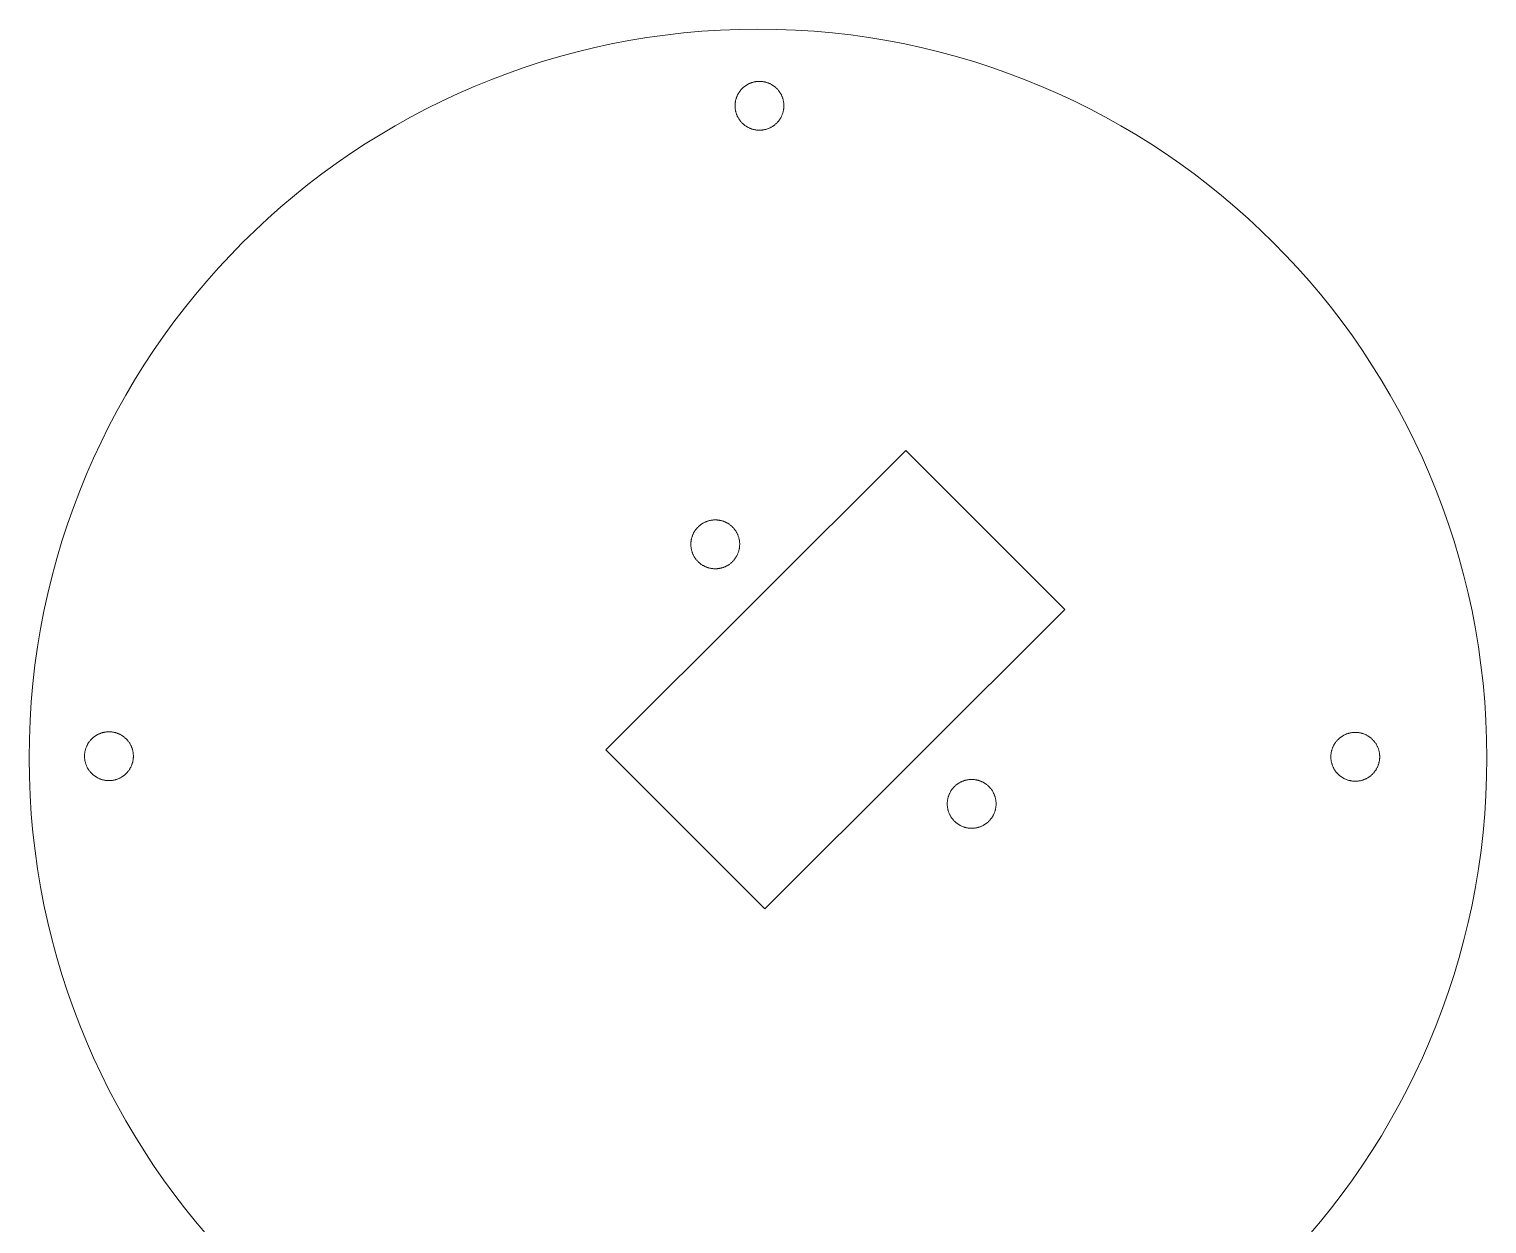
# Model space of a CAD drawing. Header units: millimetres. Extents: x -87 to 69, y -57 to 280.
# Drawn here: x -58.9 to 20.2, y 215.1 to 280 of the extents above; entities that cross this region are included whole.
import ezdxf

# ---------------------------------------------------------------- set-up
doc = ezdxf.new("R2010")
doc.units = ezdxf.units.MM
doc.header["$MEASUREMENT"] = 0
doc.layers.add('Predeterminado', color=18, linetype='Continuous', true_color=0x000000)

msp = doc.modelspace()

# ---------------------------------------------------------------- linework, layer by layer
at = {"layer": 'Predeterminado', "lineweight": 9}
msp.add_lwpolyline([(10.579, 214.556), (11.192, 215.281), (11.788, 216.021), (12.366, 216.775), (12.927, 217.544), (13.469, 218.326), (13.993, 219.122), (14.498, 219.931), (14.983, 220.753), (15.45, 221.587), (15.896, 222.434), (16.323, 223.292), (16.729, 224.163), (17.115, 225.045), (17.48, 225.937), (17.823, 226.841), (18.145, 227.755), (18.445, 228.678), (18.722, 229.612), (18.978, 230.555), (19.21, 231.508), (19.419, 232.469), (19.605, 233.439), (19.767, 234.417), (19.905, 235.403), (20.018, 236.396), (20.107, 237.397), (20.171, 238.405), (20.209, 239.419), (20.222, 240.44), (20.209, 241.461), (20.17, 242.475), (20.106, 243.483), (20.017, 244.484), (19.904, 245.477), (19.766, 246.463), (19.604, 247.441), (19.418, 248.411), (19.208, 249.372), (18.976, 250.324), (18.721, 251.268), (18.443, 252.201), (18.143, 253.125), (17.821, 254.039), (17.477, 254.942), (17.113, 255.835), (16.727, 256.717), (16.32, 257.587), (15.894, 258.446), (15.447, 259.292), (14.98, 260.127), (14.494, 260.948), (13.989, 261.757), (13.466, 262.553), (12.923, 263.335), (12.363, 264.104), (11.784, 264.858), (11.188, 265.598), (10.575, 266.323), (9.945, 267.033), (9.298, 267.727), (8.635, 268.406), (7.956, 269.069), (7.262, 269.716), (6.552, 270.346), (5.827, 270.959), (5.087, 271.555), (4.332, 272.133), (3.564, 272.693), (2.782, 273.235), (1.986, 273.759), (1.177, 274.264), (0.355, 274.75), (-0.48, 275.216), (-1.326, 275.663), (-2.185, 276.09), (-3.055, 276.496), (-3.937, 276.882), (-4.83, 277.246), (-5.733, 277.59), (-6.647, 277.911), (-7.571, 278.211), (-8.505, 278.489), (-9.448, 278.744), (-10.4, 278.976), (-11.361, 279.186), (-12.331, 279.371), (-13.309, 279.533), (-14.295, 279.671), (-15.289, 279.785), (-16.289, 279.873), (-17.297, 279.937), (-18.312, 279.976), (-19.333, 279.988), (-20.353, 279.975), (-21.368, 279.937), (-22.376, 279.873), (-23.376, 279.784), (-24.37, 279.67), (-25.356, 279.532), (-26.334, 279.37), (-27.303, 279.184), (-28.265, 278.975), (-29.217, 278.743), (-30.16, 278.487), (-31.094, 278.209), (-32.018, 277.909), (-32.931, 277.587), (-33.835, 277.244), (-34.728, 276.879), (-35.609, 276.493), (-36.479, 276.087), (-37.338, 275.66), (-38.185, 275.213), (-39.019, 274.747), (-39.841, 274.261), (-40.65, 273.756), (-41.446, 273.232), (-42.228, 272.69), (-42.996, 272.129), (-43.75, 271.551), (-44.49, 270.955), (-45.215, 270.342), (-45.925, 269.712), (-46.62, 269.065), (-47.299, 268.402), (-47.962, 267.723), (-48.608, 267.028), (-49.238, 266.318), (-49.851, 265.593), (-50.447, 264.853), (-51.025, 264.099), (-51.586, 263.33), (-52.128, 262.548), (-52.652, 261.752), (-53.157, 260.943), (-53.642, 260.121), (-54.109, 259.287), (-54.555, 258.44), (-54.982, 257.581), (-55.388, 256.711), (-55.774, 255.829), (-56.139, 254.937), (-56.482, 254.033), (-56.804, 253.119), (-57.104, 252.195), (-57.381, 251.262), (-57.637, 250.319), (-57.869, 249.366), (-58.078, 248.405), (-58.264, 247.435), (-58.426, 246.457), (-58.564, 245.471), (-58.677, 244.478), (-58.766, 243.477), (-58.83, 242.469), (-58.868, 241.455), (-58.881, 240.434), (-58.868, 239.413), (-58.829, 238.399), (-58.765, 237.391), (-58.676, 236.39), (-58.563, 235.397), (-58.425, 234.411), (-58.263, 233.433), (-58.077, 232.463), (-57.867, 231.502), (-57.635, 230.55), (-57.38, 229.606), (-57.102, 228.673), (-56.802, 227.749), (-56.48, 226.835), (-56.136, 225.932), (-55.772, 225.039), (-55.386, 224.157), (-54.979, 223.287), (-54.553, 222.428), (-54.106, 221.582), (-53.639, 220.747), (-53.153, 219.926), (-52.648, 219.117), (-52.125, 218.321), (-51.582, 217.539), (-51.022, 216.77), (-50.443, 216.016), (-49.847, 215.276), (-49.234, 214.551)], dxfattribs=at)
for points in [[(-18.313, 276.766), (-18.338, 276.79), (-18.362, 276.813), (-18.388, 276.835), (-18.414, 276.857), (-18.44, 276.878), (-18.466, 276.898), (-18.493, 276.917), (-18.521, 276.936), (-18.548, 276.953), (-18.577, 276.97), (-18.605, 276.987), (-18.634, 277.002), (-18.663, 277.017), (-18.692, 277.031), (-18.721, 277.044), (-18.751, 277.057), (-18.781, 277.069), (-18.811, 277.08), (-18.842, 277.09), (-18.872, 277.1), (-18.903, 277.108), (-18.934, 277.116), (-18.965, 277.123), (-18.997, 277.13), (-19.028, 277.136), (-19.059, 277.141), (-19.091, 277.145), (-19.123, 277.148), (-19.154, 277.151), (-19.186, 277.153), (-19.218, 277.154), (-19.25, 277.154), (-19.281, 277.154), (-19.313, 277.153), (-19.345, 277.151), (-19.377, 277.148), (-19.408, 277.145), (-19.44, 277.141), (-19.471, 277.136), (-19.503, 277.13), (-19.534, 277.124), (-19.565, 277.117), (-19.596, 277.109), (-19.627, 277.1), (-19.658, 277.09), (-19.688, 277.08), (-19.718, 277.069), (-19.748, 277.058), (-19.778, 277.045), (-19.808, 277.032), (-19.837, 277.018), (-19.866, 277.003), (-19.895, 276.988), (-19.923, 276.971), (-19.951, 276.954), (-19.979, 276.936), (-20.006, 276.918), (-20.033, 276.899), (-20.06, 276.879), (-20.086, 276.858), (-20.112, 276.836), (-20.137, 276.814), (-20.162, 276.791), (-20.187, 276.767), (-20.211, 276.742), (-20.234, 276.717), (-20.256, 276.692), (-20.278, 276.666), (-20.299, 276.64), (-20.319, 276.613), (-20.338, 276.586), (-20.357, 276.559), (-20.375, 276.531), (-20.392, 276.503), (-20.408, 276.475), (-20.424, 276.446), (-20.438, 276.417), (-20.452, 276.388), (-20.466, 276.359), (-20.478, 276.329), (-20.49, 276.299), (-20.501, 276.268), (-20.511, 276.238), (-20.521, 276.207), (-20.529, 276.177), (-20.537, 276.146), (-20.545, 276.115), (-20.551, 276.083), (-20.557, 276.052), (-20.562, 276.02), (-20.566, 275.989), (-20.569, 275.957), (-20.572, 275.926), (-20.574, 275.894), (-20.575, 275.862), (-20.575, 275.83), (-20.575, 275.798), (-20.574, 275.767), (-20.572, 275.735), (-20.569, 275.703), (-20.566, 275.672), (-20.562, 275.64), (-20.557, 275.609), (-20.551, 275.577), (-20.545, 275.546), (-20.538, 275.515), (-20.53, 275.484), (-20.521, 275.453), (-20.512, 275.422), (-20.501, 275.392), (-20.49, 275.362), (-20.479, 275.332), (-20.466, 275.302), (-20.453, 275.272), (-20.439, 275.243), (-20.424, 275.214), (-20.409, 275.185), (-20.392, 275.157), (-20.375, 275.129), (-20.358, 275.101), (-20.339, 275.074), (-20.32, 275.047), (-20.3, 275.02), (-20.279, 274.994), (-20.257, 274.968), (-20.235, 274.943), (-20.212, 274.918), (-20.188, 274.893), (-20.164, 274.869), (-20.139, 274.846), (-20.113, 274.824), (-20.087, 274.802), (-20.061, 274.781), (-20.035, 274.761), (-20.008, 274.742), (-19.98, 274.723), (-19.953, 274.705), (-19.925, 274.688), (-19.896, 274.672), (-19.867, 274.656), (-19.838, 274.642), (-19.809, 274.628), (-19.78, 274.614), (-19.75, 274.602), (-19.72, 274.59), (-19.69, 274.579), (-19.659, 274.569), (-19.629, 274.559), (-19.598, 274.55), (-19.567, 274.543), (-19.536, 274.535), (-19.504, 274.529), (-19.473, 274.523), (-19.442, 274.518), (-19.41, 274.514), (-19.378, 274.511), (-19.347, 274.508), (-19.315, 274.506), (-19.283, 274.505), (-19.251, 274.504), (-19.22, 274.505), (-19.188, 274.506), (-19.156, 274.508), (-19.124, 274.51), (-19.093, 274.514), (-19.061, 274.518), (-19.03, 274.523), (-18.998, 274.529), (-18.967, 274.535), (-18.936, 274.542), (-18.905, 274.55), (-18.874, 274.559), (-18.843, 274.568), (-18.813, 274.578), (-18.783, 274.589), (-18.753, 274.601), (-18.723, 274.614), (-18.693, 274.627), (-18.664, 274.641), (-18.635, 274.656), (-18.606, 274.671), (-18.578, 274.687), (-18.55, 274.704), (-18.522, 274.722), (-18.495, 274.741), (-18.468, 274.76), (-18.441, 274.78), (-18.415, 274.801), (-18.389, 274.823), (-18.364, 274.845), (-18.339, 274.868), (-18.314, 274.892), (-18.29, 274.916), (-18.267, 274.941), (-18.245, 274.967), (-18.223, 274.992), (-18.202, 275.019), (-18.182, 275.045), (-18.163, 275.072), (-18.144, 275.1), (-18.127, 275.127), (-18.109, 275.155), (-18.093, 275.184), (-18.078, 275.212), (-18.063, 275.241), (-18.049, 275.271), (-18.035, 275.3), (-18.023, 275.33), (-18.011, 275.36), (-18, 275.39), (-17.99, 275.421), (-17.98, 275.451), (-17.972, 275.482), (-17.964, 275.513), (-17.956, 275.544), (-17.95, 275.575), (-17.944, 275.607), (-17.939, 275.638), (-17.935, 275.67), (-17.932, 275.702), (-17.929, 275.733), (-17.927, 275.765), (-17.926, 275.797), (-17.926, 275.829), (-17.926, 275.86), (-17.927, 275.892), (-17.929, 275.924), (-17.932, 275.956), (-17.935, 275.987), (-17.939, 276.019), (-17.944, 276.05), (-17.95, 276.082), (-17.956, 276.113), (-17.963, 276.144), (-17.971, 276.175), (-17.98, 276.206), (-17.989, 276.236), (-18, 276.267), (-18.011, 276.297), (-18.022, 276.327), (-18.035, 276.357), (-18.048, 276.387), (-18.062, 276.416), (-18.077, 276.445), (-18.092, 276.474), (-18.109, 276.502), (-18.126, 276.53), (-18.143, 276.558), (-18.162, 276.585), (-18.181, 276.612), (-18.201, 276.639), (-18.222, 276.665), (-18.244, 276.691), (-18.266, 276.716), (-18.289, 276.741)], [(-2.683, 248.496), (-18.957, 232.243), (-18.957, 232.243), (-27.579, 240.874), (-27.578, 240.875), (-11.305, 257.128), (-11.305, 257.127)], [(-20.71, 252.965), (-20.735, 252.989), (-20.76, 253.012), (-20.785, 253.034), (-20.811, 253.056), (-20.837, 253.077), (-20.864, 253.097), (-20.891, 253.116), (-20.918, 253.135), (-20.946, 253.153), (-20.974, 253.17), (-21.002, 253.186), (-21.031, 253.201), (-21.06, 253.216), (-21.089, 253.23), (-21.119, 253.244), (-21.149, 253.256), (-21.179, 253.268), (-21.209, 253.279), (-21.239, 253.289), (-21.27, 253.299), (-21.301, 253.307), (-21.332, 253.315), (-21.363, 253.323), (-21.394, 253.329), (-21.425, 253.335), (-21.457, 253.34), (-21.488, 253.344), (-21.52, 253.347), (-21.552, 253.35), (-21.583, 253.352), (-21.615, 253.353), (-21.647, 253.353), (-21.679, 253.353), (-21.711, 253.352), (-21.742, 253.35), (-21.774, 253.347), (-21.806, 253.344), (-21.837, 253.34), (-21.869, 253.335), (-21.9, 253.329), (-21.931, 253.323), (-21.962, 253.316), (-21.993, 253.308), (-22.024, 253.299), (-22.055, 253.29), (-22.085, 253.279), (-22.116, 253.268), (-22.146, 253.257), (-22.175, 253.244), (-22.205, 253.231), (-22.234, 253.217), (-22.263, 253.202), (-22.292, 253.187), (-22.32, 253.17), (-22.348, 253.153), (-22.376, 253.136), (-22.404, 253.117), (-22.431, 253.098), (-22.457, 253.078), (-22.483, 253.057), (-22.509, 253.035), (-22.535, 253.013), (-22.56, 252.99), (-22.584, 252.966), (-22.608, 252.942), (-22.631, 252.917), (-22.653, 252.891), (-22.675, 252.865), (-22.696, 252.839), (-22.716, 252.813), (-22.735, 252.786), (-22.754, 252.758), (-22.772, 252.731), (-22.789, 252.702), (-22.805, 252.674), (-22.821, 252.645), (-22.836, 252.616), (-22.85, 252.587), (-22.863, 252.558), (-22.875, 252.528), (-22.887, 252.498), (-22.898, 252.468), (-22.908, 252.437), (-22.918, 252.407), (-22.927, 252.376), (-22.935, 252.345), (-22.942, 252.314), (-22.948, 252.282), (-22.954, 252.251), (-22.959, 252.22), (-22.963, 252.188), (-22.967, 252.156), (-22.969, 252.125), (-22.971, 252.093), (-22.972, 252.061), (-22.973, 252.029), (-22.972, 251.998), (-22.971, 251.966), (-22.969, 251.934), (-22.967, 251.902), (-22.963, 251.871), (-22.959, 251.839), (-22.954, 251.808), (-22.949, 251.776), (-22.942, 251.745), (-22.935, 251.714), (-22.927, 251.683), (-22.918, 251.652), (-22.909, 251.622), (-22.899, 251.591), (-22.888, 251.561), (-22.876, 251.531), (-22.864, 251.501), (-22.85, 251.471), (-22.836, 251.442), (-22.822, 251.413), (-22.806, 251.384), (-22.79, 251.356), (-22.773, 251.328), (-22.755, 251.3), (-22.736, 251.273), (-22.717, 251.246), (-22.697, 251.219), (-22.676, 251.193), (-22.655, 251.167), (-22.632, 251.142), (-22.609, 251.117), (-22.585, 251.092), (-22.561, 251.069), (-22.536, 251.045), (-22.511, 251.023), (-22.485, 251.001), (-22.459, 250.981), (-22.432, 250.96), (-22.405, 250.941), (-22.378, 250.922), (-22.35, 250.905), (-22.322, 250.888), (-22.293, 250.871), (-22.265, 250.856), (-22.236, 250.841), (-22.207, 250.827), (-22.177, 250.814), (-22.147, 250.801), (-22.117, 250.789), (-22.087, 250.778), (-22.057, 250.768), (-22.026, 250.759), (-21.995, 250.75), (-21.964, 250.742), (-21.933, 250.735), (-21.902, 250.728), (-21.87, 250.722), (-21.839, 250.718), (-21.807, 250.713), (-21.776, 250.71), (-21.744, 250.707), (-21.712, 250.705), (-21.68, 250.704), (-21.649, 250.704), (-21.617, 250.704), (-21.585, 250.705), (-21.553, 250.707), (-21.522, 250.71), (-21.49, 250.713), (-21.458, 250.717), (-21.427, 250.722), (-21.396, 250.728), (-21.364, 250.734), (-21.333, 250.741), (-21.302, 250.749), (-21.271, 250.758), (-21.241, 250.767), (-21.21, 250.778), (-21.18, 250.789), (-21.15, 250.8), (-21.12, 250.813), (-21.091, 250.826), (-21.061, 250.84), (-21.032, 250.855), (-21.004, 250.87), (-20.975, 250.887), (-20.947, 250.904), (-20.92, 250.921), (-20.892, 250.94), (-20.865, 250.959), (-20.839, 250.979), (-20.812, 251), (-20.786, 251.022), (-20.761, 251.044), (-20.736, 251.067), (-20.712, 251.091), (-20.688, 251.116), (-20.665, 251.14), (-20.642, 251.166), (-20.621, 251.192), (-20.6, 251.218), (-20.58, 251.244), (-20.56, 251.271), (-20.542, 251.299), (-20.524, 251.327), (-20.507, 251.355), (-20.491, 251.383), (-20.475, 251.412), (-20.46, 251.441), (-20.446, 251.47), (-20.433, 251.499), (-20.42, 251.529), (-20.409, 251.559), (-20.398, 251.589), (-20.387, 251.62), (-20.378, 251.651), (-20.369, 251.681), (-20.361, 251.712), (-20.354, 251.743), (-20.347, 251.775), (-20.342, 251.806), (-20.337, 251.838), (-20.333, 251.869), (-20.329, 251.901), (-20.326, 251.932), (-20.325, 251.964), (-20.323, 251.996), (-20.323, 252.028), (-20.323, 252.06), (-20.324, 252.091), (-20.326, 252.123), (-20.329, 252.155), (-20.332, 252.186), (-20.337, 252.218), (-20.341, 252.249), (-20.347, 252.281), (-20.354, 252.312), (-20.361, 252.343), (-20.369, 252.374), (-20.377, 252.405), (-20.387, 252.436), (-20.397, 252.466), (-20.408, 252.496), (-20.42, 252.526), (-20.432, 252.556), (-20.445, 252.586), (-20.459, 252.615), (-20.474, 252.644), (-20.49, 252.673), (-20.506, 252.701), (-20.523, 252.729), (-20.541, 252.757), (-20.559, 252.784), (-20.579, 252.811), (-20.599, 252.838), (-20.62, 252.864), (-20.641, 252.89), (-20.663, 252.915), (-20.687, 252.94)], [(-53.613, 241.466), (-53.637, 241.49), (-53.662, 241.513), (-53.688, 241.535), (-53.713, 241.557), (-53.74, 241.578), (-53.766, 241.598), (-53.793, 241.617), (-53.82, 241.636), (-53.848, 241.654), (-53.876, 241.671), (-53.905, 241.687), (-53.933, 241.703), (-53.962, 241.718), (-53.992, 241.732), (-54.021, 241.745), (-54.051, 241.757), (-54.081, 241.769), (-54.111, 241.78), (-54.142, 241.79), (-54.172, 241.8), (-54.203, 241.809), (-54.234, 241.817), (-54.265, 241.824), (-54.296, 241.83), (-54.328, 241.836), (-54.359, 241.841), (-54.391, 241.845), (-54.422, 241.849), (-54.454, 241.851), (-54.486, 241.853), (-54.518, 241.854), (-54.549, 241.855), (-54.581, 241.854), (-54.613, 241.853), (-54.645, 241.851), (-54.676, 241.849), (-54.708, 241.845), (-54.74, 241.841), (-54.771, 241.836), (-54.802, 241.831), (-54.834, 241.824), (-54.865, 241.817), (-54.896, 241.809), (-54.927, 241.8), (-54.957, 241.791), (-54.988, 241.781), (-55.018, 241.77), (-55.048, 241.758), (-55.078, 241.746), (-55.107, 241.732), (-55.137, 241.718), (-55.166, 241.704), (-55.194, 241.688), (-55.223, 241.672), (-55.251, 241.655), (-55.278, 241.637), (-55.306, 241.618), (-55.333, 241.599), (-55.36, 241.579), (-55.386, 241.558), (-55.412, 241.537), (-55.437, 241.514), (-55.462, 241.491), (-55.486, 241.467), (-55.51, 241.443), (-55.533, 241.418), (-55.556, 241.393), (-55.577, 241.367), (-55.598, 241.341), (-55.618, 241.314), (-55.638, 241.287), (-55.656, 241.26), (-55.674, 241.232), (-55.691, 241.204), (-55.708, 241.176), (-55.723, 241.147), (-55.738, 241.118), (-55.752, 241.089), (-55.765, 241.059), (-55.778, 241.029), (-55.789, 240.999), (-55.8, 240.969), (-55.811, 240.939), (-55.82, 240.908), (-55.829, 240.877), (-55.837, 240.846), (-55.844, 240.815), (-55.851, 240.784), (-55.856, 240.752), (-55.861, 240.721), (-55.865, 240.689), (-55.869, 240.658), (-55.872, 240.626), (-55.873, 240.594), (-55.875, 240.563), (-55.875, 240.531), (-55.875, 240.499), (-55.874, 240.467), (-55.872, 240.435), (-55.869, 240.404), (-55.866, 240.372), (-55.862, 240.34), (-55.857, 240.309), (-55.851, 240.278), (-55.845, 240.246), (-55.837, 240.215), (-55.829, 240.184), (-55.821, 240.153), (-55.811, 240.123), (-55.801, 240.092), (-55.79, 240.062), (-55.778, 240.032), (-55.766, 240.002), (-55.753, 239.973), (-55.739, 239.943), (-55.724, 239.914), (-55.708, 239.886), (-55.692, 239.857), (-55.675, 239.829), (-55.657, 239.802), (-55.639, 239.774), (-55.619, 239.747), (-55.599, 239.721), (-55.579, 239.694), (-55.557, 239.668), (-55.535, 239.643), (-55.511, 239.618), (-55.488, 239.594), (-55.463, 239.57), (-55.438, 239.547), (-55.413, 239.524), (-55.387, 239.503), (-55.361, 239.482), (-55.334, 239.462), (-55.307, 239.442), (-55.28, 239.424), (-55.252, 239.406), (-55.224, 239.389), (-55.196, 239.372), (-55.167, 239.357), (-55.138, 239.342), (-55.109, 239.328), (-55.079, 239.315), (-55.049, 239.302), (-55.019, 239.29), (-54.989, 239.279), (-54.959, 239.269), (-54.928, 239.26), (-54.897, 239.251), (-54.866, 239.243), (-54.835, 239.236), (-54.804, 239.229), (-54.773, 239.224), (-54.741, 239.219), (-54.71, 239.214), (-54.678, 239.211), (-54.646, 239.208), (-54.615, 239.206), (-54.583, 239.205), (-54.551, 239.205), (-54.519, 239.205), (-54.487, 239.206), (-54.456, 239.208), (-54.424, 239.211), (-54.392, 239.214), (-54.361, 239.218), (-54.329, 239.223), (-54.298, 239.229), (-54.267, 239.235), (-54.235, 239.243), (-54.204, 239.251), (-54.174, 239.259), (-54.143, 239.269), (-54.113, 239.279), (-54.082, 239.29), (-54.052, 239.302), (-54.023, 239.314), (-53.993, 239.327), (-53.964, 239.341), (-53.935, 239.356), (-53.906, 239.372), (-53.878, 239.388), (-53.85, 239.405), (-53.822, 239.423), (-53.794, 239.441), (-53.767, 239.461), (-53.741, 239.481), (-53.715, 239.502), (-53.689, 239.523), (-53.663, 239.545), (-53.638, 239.569), (-53.614, 239.592), (-53.59, 239.617), (-53.567, 239.642), (-53.544, 239.667), (-53.523, 239.693), (-53.502, 239.719), (-53.482, 239.746), (-53.462, 239.773), (-53.444, 239.8), (-53.426, 239.828), (-53.409, 239.856), (-53.393, 239.884), (-53.377, 239.913), (-53.362, 239.942), (-53.348, 239.971), (-53.335, 240.001), (-53.322, 240.03), (-53.311, 240.06), (-53.3, 240.091), (-53.289, 240.121), (-53.28, 240.152), (-53.271, 240.183), (-53.263, 240.214), (-53.256, 240.245), (-53.25, 240.276), (-53.244, 240.307), (-53.239, 240.339), (-53.235, 240.37), (-53.231, 240.402), (-53.229, 240.434), (-53.227, 240.465), (-53.226, 240.497), (-53.225, 240.529), (-53.226, 240.561), (-53.227, 240.593), (-53.229, 240.624), (-53.231, 240.656), (-53.235, 240.688), (-53.239, 240.719), (-53.244, 240.751), (-53.249, 240.782), (-53.256, 240.813), (-53.263, 240.844), (-53.271, 240.875), (-53.28, 240.906), (-53.289, 240.937), (-53.299, 240.967), (-53.31, 240.998), (-53.322, 241.028), (-53.334, 241.057), (-53.348, 241.087), (-53.362, 241.116), (-53.376, 241.145), (-53.392, 241.174), (-53.408, 241.202), (-53.425, 241.23), (-53.443, 241.258), (-53.462, 241.286), (-53.481, 241.313), (-53.501, 241.339), (-53.522, 241.365), (-53.543, 241.391), (-53.566, 241.417), (-53.589, 241.442)], [(14.02, 241.432), (13.996, 241.456), (13.971, 241.479), (13.945, 241.502), (13.92, 241.523), (13.893, 241.544), (13.867, 241.564), (13.84, 241.584), (13.812, 241.602), (13.785, 241.62), (13.757, 241.637), (13.728, 241.653), (13.699, 241.669), (13.671, 241.684), (13.641, 241.698), (13.612, 241.711), (13.582, 241.724), (13.552, 241.735), (13.522, 241.746), (13.491, 241.757), (13.461, 241.766), (13.43, 241.775), (13.399, 241.783), (13.368, 241.79), (13.336, 241.796), (13.305, 241.802), (13.274, 241.807), (13.242, 241.811), (13.21, 241.815), (13.179, 241.817), (13.147, 241.819), (13.115, 241.82), (13.083, 241.821), (13.052, 241.82), (13.02, 241.819), (12.988, 241.817), (12.956, 241.815), (12.925, 241.811), (12.893, 241.807), (12.862, 241.802), (12.83, 241.797), (12.799, 241.79), (12.768, 241.783), (12.737, 241.775), (12.706, 241.766), (12.676, 241.757), (12.645, 241.747), (12.615, 241.736), (12.585, 241.724), (12.555, 241.712), (12.525, 241.698), (12.496, 241.684), (12.467, 241.67), (12.438, 241.654), (12.41, 241.638), (12.382, 241.621), (12.354, 241.603), (12.327, 241.584), (12.3, 241.565), (12.273, 241.545), (12.247, 241.524), (12.221, 241.503), (12.196, 241.48), (12.171, 241.457), (12.146, 241.433), (12.122, 241.409), (12.099, 241.384), (12.077, 241.359), (12.055, 241.333), (12.034, 241.307), (12.014, 241.28), (11.995, 241.253), (11.976, 241.226), (11.959, 241.198), (11.942, 241.17), (11.925, 241.141), (11.91, 241.113), (11.895, 241.084), (11.881, 241.055), (11.867, 241.025), (11.855, 240.995), (11.843, 240.965), (11.832, 240.935), (11.822, 240.905), (11.812, 240.874), (11.804, 240.843), (11.796, 240.812), (11.788, 240.781), (11.782, 240.75), (11.776, 240.718), (11.771, 240.687), (11.767, 240.655), (11.764, 240.624), (11.761, 240.592), (11.759, 240.56), (11.758, 240.528), (11.758, 240.497), (11.758, 240.465), (11.759, 240.433), (11.761, 240.401), (11.764, 240.37), (11.767, 240.338), (11.771, 240.306), (11.776, 240.275), (11.782, 240.244), (11.788, 240.212), (11.795, 240.181), (11.803, 240.15), (11.812, 240.119), (11.821, 240.089), (11.832, 240.058), (11.843, 240.028), (11.854, 239.998), (11.867, 239.968), (11.88, 239.939), (11.894, 239.909), (11.909, 239.88), (11.924, 239.852), (11.941, 239.823), (11.958, 239.795), (11.975, 239.768), (11.994, 239.74), (12.013, 239.713), (12.033, 239.687), (12.054, 239.66), (12.076, 239.634), (12.098, 239.609), (12.121, 239.584), (12.145, 239.56), (12.17, 239.536), (12.195, 239.513), (12.22, 239.49), (12.246, 239.469), (12.272, 239.448), (12.299, 239.428), (12.326, 239.408), (12.353, 239.39), (12.381, 239.372), (12.409, 239.355), (12.437, 239.338), (12.466, 239.323), (12.495, 239.308), (12.524, 239.294), (12.553, 239.281), (12.583, 239.268), (12.613, 239.256), (12.643, 239.245), (12.674, 239.235), (12.705, 239.226), (12.735, 239.217), (12.766, 239.209), (12.797, 239.202), (12.829, 239.195), (12.86, 239.19), (12.892, 239.185), (12.923, 239.181), (12.955, 239.177), (12.986, 239.174), (13.018, 239.172), (13.05, 239.171), (13.082, 239.171), (13.114, 239.171), (13.145, 239.172), (13.177, 239.174), (13.209, 239.177), (13.24, 239.18), (13.272, 239.184), (13.303, 239.189), (13.335, 239.195), (13.366, 239.201), (13.397, 239.209), (13.428, 239.217), (13.459, 239.225), (13.49, 239.235), (13.52, 239.245), (13.55, 239.256), (13.58, 239.268), (13.61, 239.28), (13.64, 239.293), (13.669, 239.307), (13.698, 239.322), (13.727, 239.338), (13.755, 239.354), (13.783, 239.371), (13.811, 239.389), (13.838, 239.407), (13.865, 239.427), (13.892, 239.447), (13.918, 239.467), (13.944, 239.489), (13.969, 239.511), (13.994, 239.534), (14.019, 239.558), (14.043, 239.583), (14.066, 239.608), (14.088, 239.633), (14.11, 239.659), (14.131, 239.685), (14.151, 239.712), (14.17, 239.739), (14.189, 239.766), (14.207, 239.794), (14.224, 239.822), (14.24, 239.85), (14.256, 239.879), (14.27, 239.908), (14.284, 239.937), (14.298, 239.967), (14.31, 239.996), (14.322, 240.026), (14.333, 240.057), (14.343, 240.087), (14.353, 240.118), (14.361, 240.149), (14.369, 240.18), (14.377, 240.211), (14.383, 240.242), (14.389, 240.273), (14.394, 240.305), (14.398, 240.336), (14.401, 240.368), (14.404, 240.4), (14.406, 240.431), (14.407, 240.463), (14.408, 240.495), (14.407, 240.527), (14.406, 240.559), (14.404, 240.59), (14.402, 240.622), (14.398, 240.654), (14.394, 240.685), (14.389, 240.717), (14.383, 240.748), (14.377, 240.779), (14.37, 240.81), (14.362, 240.841), (14.353, 240.872), (14.344, 240.903), (14.334, 240.933), (14.323, 240.964), (14.311, 240.994), (14.298, 241.023), (14.285, 241.053), (14.271, 241.082), (14.256, 241.111), (14.241, 241.14), (14.225, 241.168), (14.208, 241.196), (14.19, 241.224), (14.171, 241.252), (14.152, 241.279), (14.132, 241.305), (14.111, 241.331), (14.089, 241.357), (14.067, 241.383), (14.044, 241.408)], [(-6.797, 238.878), (-6.821, 238.901), (-6.846, 238.925), (-6.871, 238.947), (-6.897, 238.969), (-6.923, 238.99), (-6.95, 239.01), (-6.977, 239.029), (-7.004, 239.048), (-7.032, 239.065), (-7.06, 239.082), (-7.088, 239.099), (-7.117, 239.114), (-7.146, 239.129), (-7.175, 239.143), (-7.205, 239.156), (-7.235, 239.169), (-7.265, 239.181), (-7.295, 239.192), (-7.325, 239.202), (-7.356, 239.212), (-7.387, 239.22), (-7.418, 239.228), (-7.449, 239.235), (-7.48, 239.242), (-7.512, 239.248), (-7.543, 239.253), (-7.575, 239.257), (-7.606, 239.26), (-7.638, 239.263), (-7.67, 239.265), (-7.701, 239.266), (-7.733, 239.266), (-7.765, 239.266), (-7.797, 239.265), (-7.829, 239.263), (-7.86, 239.26), (-7.892, 239.257), (-7.923, 239.253), (-7.955, 239.248), (-7.986, 239.242), (-8.018, 239.236), (-8.049, 239.229), (-8.08, 239.221), (-8.11, 239.212), (-8.141, 239.203), (-8.172, 239.192), (-8.202, 239.181), (-8.232, 239.17), (-8.262, 239.157), (-8.291, 239.144), (-8.32, 239.13), (-8.349, 239.115), (-8.378, 239.1), (-8.407, 239.083), (-8.435, 239.066), (-8.462, 239.049), (-8.49, 239.03), (-8.517, 239.011), (-8.543, 238.991), (-8.57, 238.97), (-8.595, 238.948), (-8.621, 238.926), (-8.646, 238.903), (-8.67, 238.879), (-8.694, 238.854), (-8.717, 238.829), (-8.74, 238.804), (-8.761, 238.778), (-8.782, 238.752), (-8.802, 238.726), (-8.822, 238.699), (-8.84, 238.671), (-8.858, 238.643), (-8.875, 238.615), (-8.891, 238.587), (-8.907, 238.558), (-8.922, 238.529), (-8.936, 238.5), (-8.949, 238.471), (-8.962, 238.441), (-8.973, 238.411), (-8.984, 238.381), (-8.995, 238.35), (-9.004, 238.319), (-9.013, 238.289), (-9.021, 238.258), (-9.028, 238.227), (-9.035, 238.195), (-9.04, 238.164), (-9.045, 238.132), (-9.049, 238.101), (-9.053, 238.069), (-9.056, 238.038), (-9.057, 238.006), (-9.059, 237.974), (-9.059, 237.942), (-9.059, 237.91), (-9.058, 237.879), (-9.056, 237.847), (-9.053, 237.815), (-9.05, 237.784), (-9.045, 237.752), (-9.041, 237.721), (-9.035, 237.689), (-9.028, 237.658), (-9.021, 237.627), (-9.013, 237.596), (-9.005, 237.565), (-8.995, 237.534), (-8.985, 237.504), (-8.974, 237.474), (-8.962, 237.444), (-8.95, 237.414), (-8.937, 237.384), (-8.923, 237.355), (-8.908, 237.326), (-8.892, 237.297), (-8.876, 237.269), (-8.859, 237.241), (-8.841, 237.213), (-8.823, 237.186), (-8.803, 237.159), (-8.783, 237.132), (-8.762, 237.106), (-8.741, 237.08), (-8.718, 237.055), (-8.695, 237.03), (-8.671, 237.005), (-8.647, 236.981), (-8.622, 236.958), (-8.597, 236.936), (-8.571, 236.914), (-8.545, 236.893), (-8.518, 236.873), (-8.491, 236.854), (-8.464, 236.835), (-8.436, 236.817), (-8.408, 236.8), (-8.38, 236.784), (-8.351, 236.768), (-8.322, 236.754), (-8.293, 236.74), (-8.263, 236.726), (-8.233, 236.714), (-8.203, 236.702), (-8.173, 236.691), (-8.143, 236.681), (-8.112, 236.671), (-8.081, 236.663), (-8.05, 236.655), (-8.019, 236.647), (-7.988, 236.641), (-7.957, 236.635), (-7.925, 236.63), (-7.894, 236.626), (-7.862, 236.623), (-7.83, 236.62), (-7.798, 236.618), (-7.767, 236.617), (-7.735, 236.616), (-7.703, 236.617), (-7.671, 236.618), (-7.64, 236.62), (-7.608, 236.622), (-7.576, 236.626), (-7.545, 236.63), (-7.513, 236.635), (-7.482, 236.641), (-7.451, 236.647), (-7.419, 236.654), (-7.388, 236.662), (-7.358, 236.671), (-7.327, 236.68), (-7.297, 236.69), (-7.266, 236.701), (-7.236, 236.713), (-7.206, 236.726), (-7.177, 236.739), (-7.148, 236.753), (-7.119, 236.768), (-7.09, 236.783), (-7.062, 236.799), (-7.034, 236.816), (-7.006, 236.834), (-6.978, 236.853), (-6.951, 236.872), (-6.925, 236.892), (-6.899, 236.913), (-6.873, 236.935), (-6.847, 236.957), (-6.822, 236.98), (-6.798, 237.004), (-6.774, 237.028), (-6.751, 237.053), (-6.728, 237.079), (-6.707, 237.104), (-6.686, 237.131), (-6.666, 237.157), (-6.646, 237.184), (-6.628, 237.212), (-6.61, 237.239), (-6.593, 237.267), (-6.577, 237.296), (-6.561, 237.324), (-6.546, 237.353), (-6.532, 237.383), (-6.519, 237.412), (-6.506, 237.442), (-6.495, 237.472), (-6.484, 237.502), (-6.473, 237.533), (-6.464, 237.563), (-6.455, 237.594), (-6.447, 237.625), (-6.44, 237.656), (-6.434, 237.688), (-6.428, 237.719), (-6.423, 237.75), (-6.419, 237.782), (-6.415, 237.814), (-6.413, 237.845), (-6.411, 237.877), (-6.409, 237.909), (-6.409, 237.941), (-6.409, 237.972), (-6.411, 238.004), (-6.412, 238.036), (-6.415, 238.068), (-6.418, 238.099), (-6.423, 238.131), (-6.428, 238.162), (-6.433, 238.194), (-6.44, 238.225), (-6.447, 238.256), (-6.455, 238.287), (-6.463, 238.318), (-6.473, 238.348), (-6.483, 238.379), (-6.494, 238.409), (-6.506, 238.439), (-6.518, 238.469), (-6.532, 238.499), (-6.546, 238.528), (-6.56, 238.557), (-6.576, 238.585), (-6.592, 238.614), (-6.609, 238.642), (-6.627, 238.67), (-6.645, 238.697), (-6.665, 238.724), (-6.685, 238.751), (-6.706, 238.777), (-6.727, 238.803), (-6.75, 238.828), (-6.773, 238.853)]]:
    msp.add_lwpolyline(points, close=True, dxfattribs=at)

doc.saveas('drawing.dxf')
